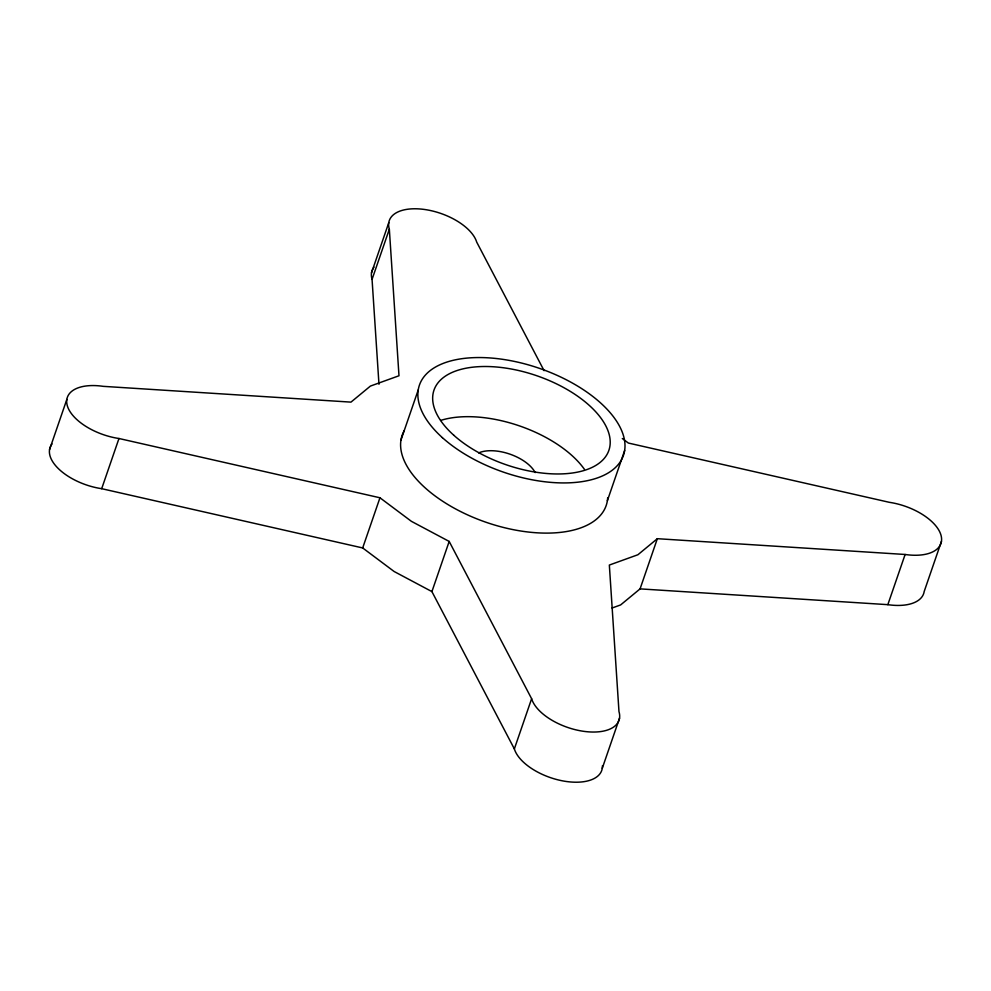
<?xml version="1.0" encoding="UTF-8"?>
<svg xmlns="http://www.w3.org/2000/svg" width="991" height="991" viewBox="0 0 991 991"><rect width="100%" height="100%" fill="white"/><g stroke="black" fill="none" stroke-linecap="round" stroke-linejoin="round"><path stroke-width="1.49" d="M49.55 449.617L66.831 399.447M602.404 765.795A46.243 23.536 19 0 1 562.479 780.846A46.243 23.536 19 0 1 514.354 748.911L431.915 591.602L394.133 571.51L362.681 547.949L101.689 488.687L118.97 438.505A46.243 23.536 19 0 1 67.388 405.976A46.243 23.536 19 0 1 103.163 386.341L350.975 402.123L370.423 386.069L398.989 375.762L389.339 229.206A46.243 23.536 19 0 1 425.114 209.559A46.243 23.536 19 0 1 476.696 242.089L544.084 370.671M371.501 272.847L388.782 222.678M378.971 384.285L372.059 279.375L389.339 229.206M362.681 547.949L379.962 497.779L118.97 438.505M400.946 440.14L418.227 389.959M431.915 591.602L449.183 541.433L411.414 521.34L379.962 497.779M514.354 748.911L531.622 698.729L449.183 541.433M607.372 500.69L624.652 450.509M612.054 608.016L620.626 604.931L640.075 588.877L657.343 538.695L905.117 554.477A46.243 23.536 19 0 0 940.893 534.843A46.243 23.536 19 0 0 889.311 502.313L628.368 443.051L622.311 438.517M602.268 768.322L619.536 718.153M640.075 588.877L887.837 604.659L905.117 554.477M941.45 541.371L924.169 591.553A46.243 23.536 19 0 1 887.837 604.659M657.343 538.695L637.907 554.749L609.341 565.056L618.979 711.625A46.243 23.536 19 0 1 583.204 731.259A46.243 23.536 19 0 1 531.622 698.729M478.678 452.912A33.905 17.256 19 0 1 510.018 454.175A33.905 17.256 19 0 1 535.165 472.596M607.681 497.792A107.895 54.926 19 0 1 488.836 523.211A107.895 54.926 19 0 1 404.241 430.627M440.623 420.432A92.485 47.072 19 0 1 584.455 469.362M372.059 279.375A46.243 23.536 19 0 1 373.966 267.198M101.689 488.687A46.243 23.536 19 0 1 52.003 443.98M442.395 437.65A107.895 54.926 19 0 0 618.917 463.689A107.895 54.926 19 0 0 502.994 359.374A107.895 54.926 19 0 0 442.395 437.65M453.692 435.16A92.485 47.072 19 0 0 604.993 457.483A92.485 47.072 19 0 0 505.633 368.07A92.485 47.072 19 0 0 453.692 435.16"/></g></svg>
